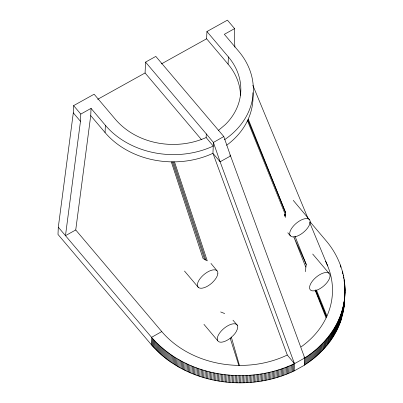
<?xml version="1.0" encoding="UTF-8"?>
<svg xmlns="http://www.w3.org/2000/svg" width="403" height="403" viewBox="0 0 403 403"><rect width="100%" height="100%" fill="white"/><g stroke="black" fill="none" stroke-linecap="round" stroke-linejoin="round"><path stroke-width="0.6" d="M285.4 215.701L285.4 217.363L284.271 214.678L285.45 214.875L285.4 215.701L284.271 214.678M58.309 227.196L57.992 234.44L151.241 344.58C185.723 384.341 247.573 393.096 294.16 370.921L304.411 365.224L304.728 357.985L230.566 155.966L223.796 136.536L155.805 56.41L145.554 62.107L206.296 133.912L206.135 137.534C176.302 150.918 137.363 144.758 115.59 119.565L94.131 94.216L73.623 105.616L73.306 112.855L58.309 227.196L151.558 337.336C186.035 377.102 247.89 385.852 294.477 363.682L304.728 357.985C323.977 345.588 339.764 326.244 343.83 303.273C348.147 280.987 340.545 257.477 325.866 240.48L310.028 221.776M80.791 114.084L91.043 108.382L90.73 115.626L75.734 229.967L65.477 235.664L80.474 121.323L80.791 114.084L73.623 105.616M206.296 133.912L213.414 142.44L212.94 153.306A81.351 66.309 2.5 0 1 202.457 157.387L201.47 157.694A81.351 66.309 2.5 0 1 174.499 161.86L171.305 161.855A81.351 66.309 2.5 0 1 105.067 132.562L105.385 125.318L91.043 108.382M201.364 139.509L145.08 72.973L145.554 62.107M151.241 344.58L151.558 337.336L161.764 331.583A93.864 76.51 2.5 0 0 238.193 365.38L239.417 365.395A93.864 76.51 2.5 0 0 287.289 355.023L294.477 363.682L294.16 370.921M151.996 345.462L152.314 338.223M152.818 346.394L153.135 339.15M153.654 347.315L153.971 340.072M154.5 348.227L154.817 340.983M155.367 349.129L155.684 341.885M156.243 350.026L156.56 342.782M157.135 350.907L157.452 343.663M158.041 351.784L158.359 344.54M158.958 352.65L159.276 345.406M159.895 353.507L160.208 346.263M160.837 354.353L161.155 347.109M161.799 355.189L162.117 347.945M162.772 356.015L163.089 348.771M163.759 356.831L164.076 349.587M164.756 357.637L165.074 350.393M165.769 358.433L166.086 351.189M166.792 359.219L167.109 351.975M167.829 359.99L168.142 352.746M168.877 360.756L169.189 353.512M169.935 361.506L170.252 354.262M171.008 362.247L171.325 355.003M172.091 362.972L172.408 355.733M173.184 363.692L173.502 356.448M174.292 364.398L174.605 357.154M175.406 365.093L175.723 357.849M176.534 365.773L176.852 358.534M177.673 366.443L177.99 359.204M178.821 367.103L179.139 359.859M179.98 367.748L180.297 360.509M181.149 368.382L181.466 361.143M182.327 369.007L182.645 361.763M183.516 369.616L183.828 362.373M184.71 370.211L185.027 362.967M185.919 370.795L186.236 363.551M187.133 371.365L187.45 364.126M188.357 371.924L188.675 364.68M189.591 372.468L189.909 365.229M190.831 373.002L191.148 365.758M192.08 373.521L192.397 366.277M240.51 95.35A68.848 56.123 2.5 0 0 228.083 64.163L206.618 38.779L206.935 31.535L227.423 20.15L234.591 28.618L234.274 35.862L234.878 47.161M193.339 374.024L193.657 366.785M194.604 374.518L194.921 367.274M195.878 374.997L196.19 367.753M197.158 375.465L197.475 368.221M198.442 375.913L198.76 368.669M199.737 376.352L200.054 369.108M201.037 376.775L201.354 369.536M202.346 377.188L202.659 369.944M203.656 377.586L203.973 370.342M204.976 377.969L205.293 370.725M206.301 378.336L206.618 371.092M207.631 378.689L207.948 371.445M208.966 379.032L209.283 371.788M210.306 379.359L210.623 372.115M211.651 379.666L211.968 372.427M213.001 379.964L213.318 372.725M228.083 64.163L228.4 56.924L206.935 31.535M214.356 380.251L214.673 373.007M215.716 380.518L216.028 373.274M217.076 380.775L217.393 373.531M218.441 381.011L218.758 373.767M219.811 381.238L220.129 373.994M221.182 381.45L221.499 374.206M222.557 381.646L222.874 374.402M223.937 381.827L224.254 374.583M225.317 381.994L225.635 374.75M226.698 382.145L227.015 374.901M228.083 382.281L228.4 375.037M229.468 382.402L229.786 375.163M230.859 382.512L231.176 375.269M232.249 382.603L232.561 375.359M233.639 382.684L233.952 375.44M235.03 382.744L235.347 375.5M236.42 382.795L236.737 375.551M237.81 382.83L238.128 375.586M239.206 382.845L239.518 375.601M240.596 382.85L240.913 375.606M241.986 382.84L242.304 375.596M243.377 382.815L243.694 375.571M244.767 382.774L245.084 375.531M246.157 382.719L246.475 375.475M247.543 382.649L247.86 375.405M248.933 382.563L249.245 375.319M250.313 382.462L250.631 375.218M251.699 382.346L252.011 375.102M253.079 382.215L253.391 374.971M254.454 382.069L254.772 374.83M255.829 381.913L256.147 374.669M257.2 381.737L257.517 374.498M258.57 381.55L258.887 374.306M259.935 381.349L260.252 374.105M261.295 381.127L261.612 373.888M262.65 380.895L262.968 373.652M264.005 380.649L264.323 373.405M265.355 380.387L265.673 373.143M266.7 380.11L267.013 372.871M268.035 379.822L268.353 372.579M269.37 379.515L269.688 372.276M270.7 379.198L271.018 371.954M272.025 378.865L272.337 371.621M273.34 378.518L273.657 371.274M274.655 378.155L274.967 370.911M275.959 377.782L276.272 370.538M277.259 377.389L277.571 370.15M278.549 376.986L278.866 369.747M279.833 376.568L280.15 369.329M281.113 376.14L281.43 368.896M282.382 375.697L282.699 368.453M283.647 375.238L283.964 367.994M284.901 374.765L285.218 367.521M286.15 374.281L286.468 367.037M287.389 373.783L287.707 366.539M288.619 373.269L288.936 366.025M289.843 372.745L290.16 365.501M291.057 372.206L291.374 364.962M292.261 371.652L292.578 364.408M293.384 371.123L293.701 363.879M304.411 365.224L304.92 364.71L305.237 357.471M304.92 364.71L305.937 364.055L306.255 356.811M305.937 364.055L307.005 363.34L307.323 356.096M307.005 363.34L308.063 362.619L308.381 355.375M308.063 362.619L309.106 361.884L309.423 354.64M309.106 361.884L310.139 361.138L310.456 353.894M310.139 361.138L311.161 360.383L311.479 353.139M311.161 360.383L312.169 359.612L312.486 352.368M312.169 359.612L313.166 358.831L313.484 351.592M313.166 358.831L314.149 358.045L314.466 350.801M314.149 358.045L315.116 357.244L315.433 350M315.116 357.244L316.073 356.433L316.39 349.189M316.073 356.433L317.02 355.612L317.332 348.368M317.02 355.612L317.947 354.781L318.264 347.537M317.947 354.781L318.864 353.94L319.181 346.696M318.864 353.94L319.765 353.088L320.083 345.845M319.765 353.088L320.657 352.227L320.969 344.983M320.657 352.227L321.529 351.356L321.846 344.112M321.529 351.356L322.39 350.474L322.707 343.235M322.39 350.474L323.236 349.587L323.554 342.343M323.236 349.587L324.067 348.686L324.385 341.447M324.067 348.686L324.883 347.779L325.201 340.535M324.883 347.779L325.684 346.862L326.002 339.618M325.684 346.862L326.47 345.94L326.788 338.696M326.47 345.94L327.241 345.003L327.558 337.759M327.241 345.003L328.002 344.061L328.314 336.817M328.002 344.061L328.742 343.114L329.055 335.87M328.742 343.114L329.468 342.152L329.78 334.913M329.468 342.152L330.178 341.185L330.49 333.946M330.178 341.185L330.868 340.213L331.185 332.969M330.868 340.213L331.548 339.23L331.865 331.986M331.548 339.23L332.213 338.243L332.525 330.999M332.213 338.243L332.858 337.246L333.175 330.002M332.858 337.246L333.488 336.243L333.805 328.999M333.488 336.243L334.102 335.236L334.419 327.992M334.102 335.236L334.697 334.218L335.014 326.974M334.697 334.218L335.281 333.195L335.598 325.951M335.281 333.195L335.845 332.163L336.162 324.919M335.845 332.163L336.389 331.13L336.707 323.886M336.389 331.13L336.923 330.087L337.24 322.843M336.923 330.087L337.437 329.039L337.754 321.796M340.328 266.242L340.384 265.038M337.437 329.039L337.931 327.987L338.248 320.743M340.726 267.335L340.782 266.131M337.931 327.987L338.414 326.924L338.727 319.685M338.414 326.924L338.878 325.861L339.19 318.617M338.878 325.861L339.321 324.793L339.638 317.549M339.321 324.793L339.749 323.72L340.067 316.476M339.749 323.72L340.162 322.642L340.475 315.398M342.449 272.861L342.505 271.657M340.162 322.642L340.555 321.554L340.867 314.315M342.741 273.975L342.797 272.771M340.555 321.554L340.928 320.471L341.245 313.227M340.928 320.471L341.286 319.377L341.603 312.134M343.27 276.216L343.326 275.007M341.286 319.377L341.628 318.279L341.945 311.035M341.628 318.279L342.268 309.937M343.729 278.458L343.784 277.254M341.951 317.181L342.57 308.834M342.258 316.078L342.857 307.726M344.086 281.319L344.167 279.506M342.545 314.97L343.129 306.618M342.812 313.861L343.381 305.504M344.374 284.186L344.479 281.768M343.064 312.748L343.613 304.391M344.53 284.709L344.61 282.901M343.301 311.63L343.83 303.273M343.512 310.512L344.026 302.149M344.761 286.377L344.817 285.168M343.714 309.393L344.207 301.026M344.756 289.324L344.887 286.301M343.89 308.27L344.369 299.903M344.051 307.141L344.515 298.774M344.761 291.666L344.948 287.44M344.197 306.018L344.636 297.646M344.772 293.404L344.983 288.573M344.323 304.89L345.003 289.712M344.429 303.756L344.993 291.979M344.59 301.494L344.691 296.951M294.996 236.188L306.245 264.444L305.328 271.708M248.233 119.107L285.662 212.779L285.45 214.875L247.487 120.719L248.233 119.107A81.351 66.309 2.5 0 0 252.888 92.71M325.533 261.189A93.864 76.51 2.5 0 1 326.954 316.058L326.092 317.922A93.864 76.51 2.5 0 1 301.096 346.902M231.352 337.2L230.435 338.082A12.513 5.788 -40.3 0 1 217.474 340.192A12.513 5.788 -40.3 0 1 226.365 326.637A12.513 5.788 -40.3 0 1 237.78 326.888C237.392 331.075 234.536 334.631 231.352 337.2L239.417 365.395M218.486 130.371L225.287 124.608A68.848 56.123 2.5 0 0 228.4 56.924M223.796 136.536L213.414 142.44L220.109 161.774L294.477 363.682L293.792 362.66M97.632 99.34L145.08 72.973M161.336 63.941L206.618 38.779M234.591 28.618L224.34 34.315L238.677 51.252A81.351 66.309 2.5 0 1 224.531 139.71M220.627 311.942L224.718 313.559M174.499 161.86L207.258 260.827L203.087 258.565L171.305 161.855M290.225 235.659C291.49 237.281 293.671 236.984 295.439 236.697A12.513 5.788 -40.3 0 0 309.504 224.748A12.513 5.788 -40.3 0 0 302.734 219.343A12.513 5.788 -40.3 0 0 289.848 232.229L289.692 234.163L290.225 235.659L287.792 232.773M303.907 357.033L304.728 357.985M232.969 320.173L237.362 325.307M210.94 263.396L216.98 270.725M203.923 324.324L217.691 340.666M229.77 155.024L230.566 155.966L220.109 161.774L212.94 153.306L287.289 355.023M312.678 254.016L328.903 273.194M90.73 115.626L105.067 132.562M73.306 112.855L80.474 121.323M184.468 271.018L198.301 287.344M75.734 229.967L161.764 331.583M293.243 200.356L309.615 219.852M206.135 137.534L213.258 146.062A81.351 66.309 2.5 0 1 202.774 150.143L201.782 150.455A81.351 66.309 2.5 0 1 105.385 125.318M306.245 264.444L293.827 236.878L305.736 267.048M252.842 85.29L308.003 218.446M309.645 222.411L327.669 265.92M247.865 119.913L285.662 212.779M316.4 289.948L326.954 316.058M315.66 289.868L326.531 316.99L315.468 290.21L314.3 290.845L312.249 290.845L310.708 290.22A12.513 5.788 -40.3 0 1 317.579 276.095A12.513 5.788 -40.3 0 1 330.057 276.1A12.513 5.788 -40.3 0 1 316.728 290.22L315.277 290.558L326.092 317.922M173.436 161.87L205.857 260.016M172.368 161.865L204.578 259.275M230.173 338.137L238.808 365.39M247.487 120.719A81.351 66.309 2.5 0 1 226.617 145.266M217.852 273.833C217.126 277.556 214.517 280.463 211.882 283.022A12.513 5.788 -40.3 0 1 197.969 286.966A12.513 5.788 -40.3 0 1 205.087 273.667A12.513 5.788 -40.3 0 1 217.761 272.04L217.852 273.833"/></g></svg>
